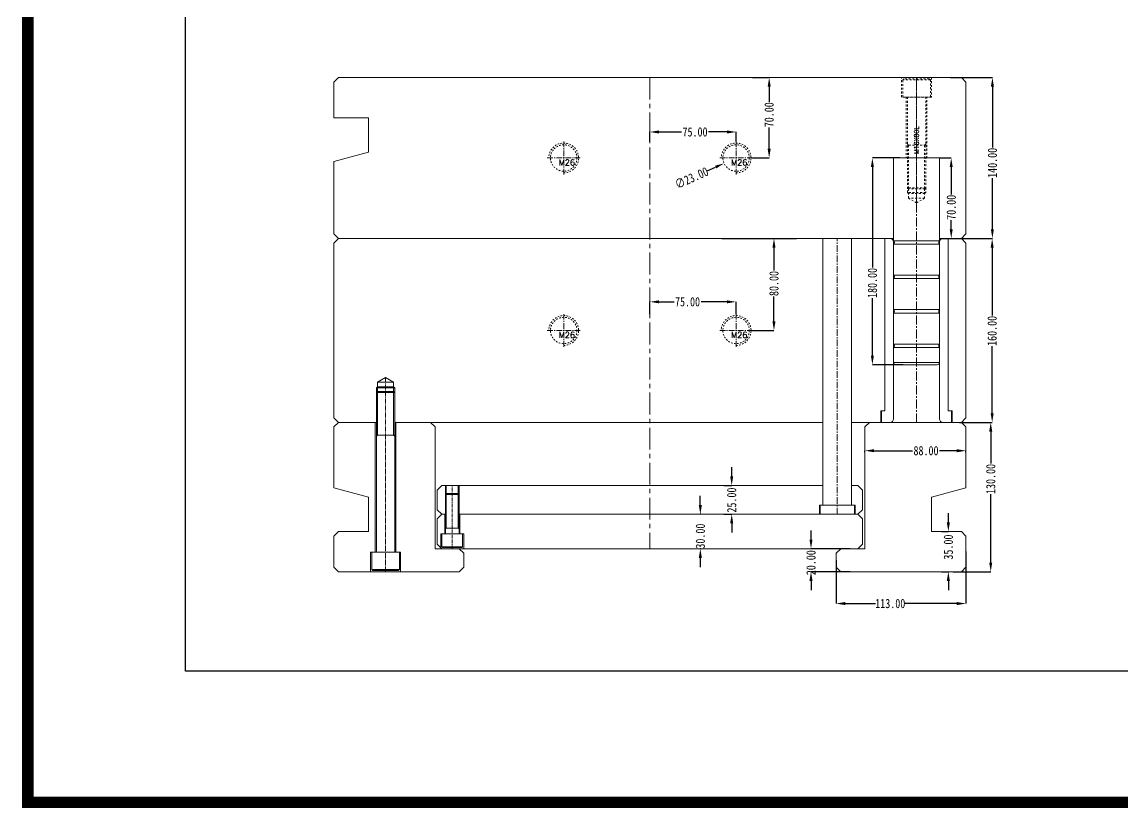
# Model space of a CAD drawing. Header units: millimetres. Extents: x 1188 to 10032, y -1727 to 798.
# Drawn here: x 1188 to 2146, y -1727 to -1043 of the extents above; entities that cross this region are included whole.
import ezdxf
from ezdxf.enums import TextEntityAlignment as Align

# ---------------------------------------------------------------- set-up
doc = ezdxf.new("R2010")
doc.units = ezdxf.units.MM
doc.header["$LTSCALE"] = 16.335
doc.header["$PDMODE"] = 3
doc.header["$PDSIZE"] = 0.3125
doc.linetypes.add('CENTER', pattern=[0.6, 0.375, -0.075, 0.075, -0.075])
doc.linetypes.add('HIDDEN', pattern=[0.2, 0.1, -0.1])
doc.layers.get('0').update_dxf_attribs({"linetype": 'CONTINUOUS'})
doc.layers.get('Defpoints').update_dxf_attribs({"linetype": 'CONTINUOUS'})
doc.layers.add('moldbase', color=7, linetype='CONTINUOUS', lineweight=20)
doc.layers.add('screw', color=33, linetype='CONTINUOUS', lineweight=13)
doc.styles.get("Standard").update_dxf_attribs({"font": 'txt', "width": 0.8})
doc.styles.add('TXT', font='txt.shx', dxfattribs={"bigfont": 'gbcbig.shx'})
doc.dimstyles.new('11', dxfattribs={"dimtxt": 8, "dimasz": 8, "dimexe": 0, "dimexo": 0, "dimgap": 0, "dimtad": 0, "dimzin": 0, "dimdsep": 46, "dimtxsty": 'Standard', "dimcen": 0, "dimclrd": 4, "dimclre": 4, "dimclrt": 6, "dimazin": 0, "dimtfac": 1, "dimtofl": 0, "dimtmove": 0, "dimatfit": 3, "dimfxl": 0, "dimtolj": 1, "dimtzin": 0, "dimarcsym": 0})

# ---------------------------------------------------------------- blocks, each defined once
blk = doc.blocks.new('*D90')
at = {"color": 4, "lineweight": -2, "transparency": 16777216}
for p, q in [((1996.29, -1091.14), (2032.72, -1091.14)), ((2032.72, -1099.14), (2032.72, -1152.07)), ((2032.72, -1223.14), (2032.72, -1178.73)), ((1996.29, -1231.14), (2032.72, -1231.14))]:
    blk.add_line(p, q, dxfattribs=at)
at = {"color": 4, "transparency": 16777216}
for points in [[(2031.39, -1099.14), (2034.05, -1099.14), (2032.72, -1091.14)], [(2031.39, -1223.14), (2034.05, -1223.14), (2032.72, -1231.14)]]:
    blk.add_solid(points, dxfattribs=at)
at = {"layer": 'Defpoints', "color": 0, "transparency": 16777216}
for p in [(1996.29, -1091.14), (1996.29, -1231.14), (2032.72, -1231.14)]:
    blk.add_point(p, dxfattribs=at)
at = {"color": 6, "transparency": 16777216, "insert": (2032.72, -1165.4), "char_height": 8, "attachment_point": 5, "rotation": 90}
blk.add_mtext('\\A1;140.00', dxfattribs=at)
blk = doc.blocks.new('*D91')
at = {"color": 4, "lineweight": -2, "transparency": 16777216}
for p, q in [((2004.13, -1231.34), (2032.5, -1231.34)), ((2032.5, -1239.34), (2032.5, -1298.38)), ((2032.5, -1383.34), (2032.5, -1325.04)), ((2004.13, -1391.34), (2032.5, -1391.34))]:
    blk.add_line(p, q, dxfattribs=at)
at = {"color": 4, "transparency": 16777216}
for points in [[(2031.17, -1239.34), (2033.84, -1239.34), (2032.5, -1231.34)], [(2031.17, -1383.34), (2033.84, -1383.34), (2032.5, -1391.34)]]:
    blk.add_solid(points, dxfattribs=at)
at = {"layer": 'Defpoints', "color": 0, "transparency": 16777216}
for p in [(2004.13, -1231.34), (2004.13, -1391.34), (2032.5, -1391.34)]:
    blk.add_point(p, dxfattribs=at)
at = {"color": 6, "transparency": 16777216, "insert": (2032.5, -1311.71), "char_height": 8, "attachment_point": 5, "rotation": 90}
blk.add_mtext('\\A1;160.00', dxfattribs=at)
blk = doc.blocks.new('*D92')
at = {"color": 4, "lineweight": -2, "transparency": 16777216}
for p, q in [((1986.71, -1161.14), (1996.9, -1161.14)), ((1996.9, -1169.14), (1996.9, -1192.9)), ((1996.9, -1223.14), (1996.9, -1215.3)), ((1986.71, -1231.14), (1996.9, -1231.14))]:
    blk.add_line(p, q, dxfattribs=at)
at = {"color": 4, "transparency": 16777216}
for points in [[(1995.57, -1169.14), (1998.23, -1169.14), (1996.9, -1161.14)], [(1995.57, -1223.14), (1998.23, -1223.14), (1996.9, -1231.14)]]:
    blk.add_solid(points, dxfattribs=at)
at = {"layer": 'Defpoints', "color": 0, "transparency": 16777216}
for p in [(1986.71, -1161.14), (1986.71, -1231.14), (1996.9, -1231.14)]:
    blk.add_point(p, dxfattribs=at)
at = {"color": 6, "transparency": 16777216, "insert": (1996.9, -1204.1), "char_height": 8, "attachment_point": 5, "rotation": 90}
blk.add_mtext('\\A1;70.00', dxfattribs=at)
blk = doc.blocks.new('*D93')
at = {"color": 4, "lineweight": -2, "transparency": 16777216}
for p, q in [((1952.19, -1161.14), (1928.29, -1161.14)), ((1928.29, -1169.14), (1928.29, -1256.63)), ((1928.29, -1333.14), (1928.29, -1283.29)), ((1955.02, -1341.14), (1928.29, -1341.14))]:
    blk.add_line(p, q, dxfattribs=at)
at = {"color": 4, "transparency": 16777216}
for points in [[(1926.96, -1169.14), (1929.63, -1169.14), (1928.29, -1161.14)], [(1926.96, -1333.14), (1929.63, -1333.14), (1928.29, -1341.14)]]:
    blk.add_solid(points, dxfattribs=at)
at = {"layer": 'Defpoints', "color": 0, "transparency": 16777216}
for p in [(1952.19, -1161.14), (1928.29, -1341.14), (1955.02, -1341.14)]:
    blk.add_point(p, dxfattribs=at)
at = {"color": 6, "transparency": 16777216, "insert": (1928.29, -1269.96), "char_height": 8, "attachment_point": 5, "rotation": 90}
blk.add_mtext('\\A1;180.00', dxfattribs=at)
blk = doc.blocks.new('screw_m26_g')
at = {"layer": 'screw', "color": 1, "linetype": 'CENTER', "ltscale": 0.808571}
for p, q in [((0, -14.3), (0, 14.3)), ((-14.3, 0), (14.3, 0))]:
    blk.add_line(p, q, dxfattribs=at)
at = {"layer": 'screw', "color": 33, "linetype": 'HIDDEN', "ltscale": 0.808571}
blk.add_circle((0, 0), 11.5, dxfattribs=at)
at = {"layer": 'screw', "color": 92, "linetype": 'HIDDEN', "ltscale": 0.808571}
blk.add_arc((0, 0), 13, 270, 180, dxfattribs=at)
at = {"layer": 'screw', "color": 6, "style": 'TXT'}
blk.add_text('M26', height=5.2, dxfattribs=at).set_placement((-4.42, -6.5))
blk = doc.blocks.new('*D95')
at = {"color": 4, "lineweight": -2, "transparency": 16777216}
for p, q in [((1824.01, -1091.14), (1838.48, -1091.14)), ((1838.48, -1099.14), (1838.48, -1112.31)), ((1838.48, -1153.14), (1838.48, -1134.71)), ((1824.01, -1161.14), (1838.48, -1161.14))]:
    blk.add_line(p, q, dxfattribs=at)
at = {"color": 4, "transparency": 16777216}
for points in [[(1837.14, -1099.14), (1839.81, -1099.14), (1838.48, -1091.14)], [(1837.14, -1153.14), (1839.81, -1153.14), (1838.48, -1161.14)]]:
    blk.add_solid(points, dxfattribs=at)
at = {"layer": 'Defpoints', "color": 0, "transparency": 16777216}
for p in [(1824.01, -1091.14), (1838.48, -1091.14), (1824.01, -1161.14)]:
    blk.add_point(p, dxfattribs=at)
at = {"color": 6, "transparency": 16777216, "insert": (1838.48, -1123.51), "char_height": 8, "attachment_point": 5, "rotation": 90}
blk.add_mtext('\\A1;70.00', dxfattribs=at)
blk = doc.blocks.new('*D96')
at = {"color": 4, "lineweight": -2, "transparency": 16777216}
for p, q in [((1734.71, -1146.84), (1734.71, -1138.51)), ((1742.71, -1138.51), (1762.22, -1138.51)), ((1801.71, -1138.51), (1785.68, -1138.51)), ((1809.71, -1146.84), (1809.71, -1138.51))]:
    blk.add_line(p, q, dxfattribs=at)
at = {"color": 4, "transparency": 16777216}
for points in [[(1742.71, -1137.17), (1742.71, -1139.84), (1734.71, -1138.51)], [(1801.71, -1137.17), (1801.71, -1139.84), (1809.71, -1138.51)]]:
    blk.add_solid(points, dxfattribs=at)
at = {"layer": 'Defpoints', "color": 0, "transparency": 16777216}
for p in [(1734.71, -1138.51), (1734.71, -1146.84), (1809.71, -1146.84)]:
    blk.add_point(p, dxfattribs=at)
at = {"color": 6, "transparency": 16777216, "insert": (1773.95, -1138.51), "char_height": 8, "attachment_point": 5}
blk.add_mtext('\\A1;75.00', dxfattribs=at)
blk = doc.blocks.new('*D97')
at = {"color": 4, "lineweight": -2, "transparency": 16777216}
for p, q in [((1734.71, -1297.04), (1734.71, -1286.39)), ((1742.71, -1286.39), (1755.71, -1286.39)), ((1801.71, -1286.39), (1779.18, -1286.39)), ((1809.71, -1297.04), (1809.71, -1286.39))]:
    blk.add_line(p, q, dxfattribs=at)
at = {"color": 4, "transparency": 16777216}
for points in [[(1742.71, -1285.06), (1742.71, -1287.73), (1734.71, -1286.39)], [(1801.71, -1285.06), (1801.71, -1287.73), (1809.71, -1286.39)]]:
    blk.add_solid(points, dxfattribs=at)
at = {"layer": 'Defpoints', "color": 0, "transparency": 16777216}
for p in [(1734.71, -1286.39), (1734.71, -1297.04), (1809.71, -1297.04)]:
    blk.add_point(p, dxfattribs=at)
at = {"color": 6, "transparency": 16777216, "insert": (1767.44, -1286.39), "char_height": 8, "attachment_point": 5}
blk.add_mtext('\\A1;75.00', dxfattribs=at)
blk = doc.blocks.new('*D98')
at = {"color": 4, "lineweight": -2, "transparency": 16777216}
for p, q in [((1824.01, -1231.34), (1842.64, -1231.34)), ((1842.64, -1239.34), (1842.64, -1259.25)), ((1842.64, -1303.34), (1842.64, -1281.65)), ((1824.01, -1311.34), (1842.64, -1311.34))]:
    blk.add_line(p, q, dxfattribs=at)
at = {"color": 4, "transparency": 16777216}
for points in [[(1841.31, -1239.34), (1843.98, -1239.34), (1842.64, -1231.34)], [(1841.31, -1303.34), (1843.98, -1303.34), (1842.64, -1311.34)]]:
    blk.add_solid(points, dxfattribs=at)
at = {"layer": 'Defpoints', "color": 0, "transparency": 16777216}
for p in [(1824.01, -1231.34), (1842.64, -1231.34), (1824.01, -1311.34)]:
    blk.add_point(p, dxfattribs=at)
at = {"color": 6, "transparency": 16777216, "insert": (1842.64, -1270.45), "char_height": 8, "attachment_point": 5, "rotation": 90}
blk.add_mtext('\\A1;80.00', dxfattribs=at)
blk = doc.blocks.new('*D99')
at = {"color": 4, "lineweight": -2, "transparency": 16777216}
for p, q in [((2004.13, -1391.34), (2031.27, -1391.34)), ((2031.27, -1399.34), (2031.27, -1427.26)), ((2031.27, -1513.34), (2031.27, -1453.93)), ((1998.54, -1521.34), (2031.27, -1521.34))]:
    blk.add_line(p, q, dxfattribs=at)
at = {"color": 4, "transparency": 16777216}
for points in [[(2029.93, -1399.34), (2032.6, -1399.34), (2031.27, -1391.34)], [(2029.93, -1513.34), (2032.6, -1513.34), (2031.27, -1521.34)]]:
    blk.add_solid(points, dxfattribs=at)
at = {"layer": 'Defpoints', "color": 0, "transparency": 16777216}
for p in [(2004.13, -1391.34), (1998.54, -1521.34), (2031.27, -1521.34)]:
    blk.add_point(p, dxfattribs=at)
at = {"color": 6, "transparency": 16777216, "insert": (2031.27, -1440.6), "char_height": 8, "attachment_point": 5, "rotation": 90}
blk.add_mtext('\\A1;130.00', dxfattribs=at)
blk = doc.blocks.new('*D100')
at = {"color": 4, "lineweight": -2, "transparency": 16777216}
for p, q in [((2009.71, -1503.84), (2009.71, -1549.07)), ((1896.71, -1511.34), (1896.71, -1549.07)), ((1904.71, -1549.07), (1931.05, -1549.07)), ((2001.71, -1549.07), (1956.65, -1549.07))]:
    blk.add_line(p, q, dxfattribs=at)
at = {"color": 4, "transparency": 16777216}
for points in [[(1904.71, -1547.74), (1904.71, -1550.4), (1896.71, -1549.07)], [(2001.71, -1547.74), (2001.71, -1550.4), (2009.71, -1549.07)]]:
    blk.add_solid(points, dxfattribs=at)
at = {"layer": 'Defpoints', "color": 0, "transparency": 16777216}
for p in [(2009.71, -1503.84), (1896.71, -1511.34), (1896.71, -1549.07)]:
    blk.add_point(p, dxfattribs=at)
at = {"color": 6, "transparency": 16777216, "insert": (1943.85, -1549.07), "char_height": 8, "attachment_point": 5}
blk.add_mtext('\\A1;113.00', dxfattribs=at)
blk = doc.blocks.new('*D101')
at = {"color": 4, "lineweight": -2, "transparency": 16777216}
for p, q in [((1994.37, -1478.34), (1994.37, -1470.34)), ((1988.54, -1486.34), (1994.37, -1486.34)), ((1988.54, -1521.34), (1994.37, -1521.34)), ((1994.37, -1529.34), (1994.37, -1537.34))]:
    blk.add_line(p, q, dxfattribs=at)
at = {"color": 4, "transparency": 16777216}
for points in [[(1993.03, -1478.34), (1995.7, -1478.34), (1994.37, -1486.34)], [(1993.03, -1529.34), (1995.7, -1529.34), (1994.37, -1521.34)]]:
    blk.add_solid(points, dxfattribs=at)
at = {"layer": 'Defpoints', "color": 0, "transparency": 16777216}
for p in [(1988.54, -1486.34), (1988.54, -1521.34), (1994.37, -1521.34)]:
    blk.add_point(p, dxfattribs=at)
at = {"color": 6, "transparency": 16777216, "insert": (1994.37, -1499.89), "char_height": 8, "attachment_point": 5, "rotation": 90}
blk.add_mtext('\\A1;35.00', dxfattribs=at)
blk = doc.blocks.new('*D102')
at = {"color": 4, "lineweight": -2, "transparency": 16777216}
for p, q in [((1874.88, -1493.34), (1874.88, -1485.34)), ((1908.88, -1501.34), (1874.88, -1501.34)), ((1908.88, -1521.34), (1874.88, -1521.34)), ((1874.88, -1529.34), (1874.88, -1537.34))]:
    blk.add_line(p, q, dxfattribs=at)
at = {"color": 4, "transparency": 16777216}
for points in [[(1873.54, -1493.34), (1876.21, -1493.34), (1874.88, -1501.34)], [(1873.54, -1529.34), (1876.21, -1529.34), (1874.88, -1521.34)]]:
    blk.add_solid(points, dxfattribs=at)
at = {"layer": 'Defpoints', "color": 0, "transparency": 16777216}
for p in [(1908.88, -1501.34), (1874.88, -1521.34), (1908.88, -1521.34)]:
    blk.add_point(p, dxfattribs=at)
at = {"color": 6, "transparency": 16777216, "insert": (1874.88, -1513.48), "char_height": 8, "attachment_point": 5, "rotation": 90}
blk.add_mtext('\\A1;20.00', dxfattribs=at)
blk = doc.blocks.new('*D103')
at = {"color": 4, "lineweight": -2, "transparency": 16777216}
for p, q in [((1921.71, -1417.3), (1921.71, -1416.01)), ((1929.71, -1416.01), (1963.21, -1416.01)), ((2001.71, -1416.01), (1986.67, -1416.01)), ((2009.71, -1417.3), (2009.71, -1416.01))]:
    blk.add_line(p, q, dxfattribs=at)
at = {"color": 4, "transparency": 16777216}
for points in [[(1929.71, -1414.67), (1929.71, -1417.34), (1921.71, -1416.01)], [(2001.71, -1414.67), (2001.71, -1417.34), (2009.71, -1416.01)]]:
    blk.add_solid(points, dxfattribs=at)
at = {"layer": 'Defpoints', "color": 0, "transparency": 16777216}
for p in [(1921.71, -1416.01), (1921.71, -1417.3), (2009.71, -1417.3)]:
    blk.add_point(p, dxfattribs=at)
at = {"color": 6, "transparency": 16777216, "insert": (1974.94, -1416.01), "char_height": 8, "attachment_point": 5}
blk.add_mtext('\\A1;88.00', dxfattribs=at)
blk = doc.blocks.new('*D104')
at = {"color": 4, "lineweight": -2, "transparency": 16777216}
for p, q in [((1805.86, -1438.34), (1805.86, -1430.34)), ((1799.04, -1446.34), (1805.86, -1446.34)), ((1799.04, -1471.34), (1805.86, -1471.34)), ((1805.86, -1479.34), (1805.86, -1487.34))]:
    blk.add_line(p, q, dxfattribs=at)
at = {"color": 4, "transparency": 16777216}
for points in [[(1804.53, -1438.34), (1807.19, -1438.34), (1805.86, -1446.34)], [(1804.53, -1479.34), (1807.19, -1479.34), (1805.86, -1471.34)]]:
    blk.add_solid(points, dxfattribs=at)
at = {"layer": 'Defpoints', "color": 0, "transparency": 16777216}
for p in [(1799.04, -1446.34), (1799.04, -1471.34), (1805.86, -1471.34)]:
    blk.add_point(p, dxfattribs=at)
at = {"color": 6, "transparency": 16777216, "insert": (1805.86, -1458.98), "char_height": 8, "attachment_point": 5, "rotation": 90}
blk.add_mtext('\\A1;25.00', dxfattribs=at)
blk = doc.blocks.new('*D105')
at = {"color": 4, "lineweight": -2, "transparency": 16777216}
for p, q in [((1778.56, -1463.34), (1778.56, -1455.34)), ((1779.02, -1471.34), (1778.56, -1471.34)), ((1779.02, -1501.34), (1778.56, -1501.34)), ((1778.56, -1509.34), (1778.56, -1517.34))]:
    blk.add_line(p, q, dxfattribs=at)
at = {"color": 4, "transparency": 16777216}
for points in [[(1777.23, -1463.34), (1779.9, -1463.34), (1778.56, -1471.34)], [(1777.23, -1509.34), (1779.9, -1509.34), (1778.56, -1501.34)]]:
    blk.add_solid(points, dxfattribs=at)
at = {"layer": 'Defpoints', "color": 0, "transparency": 16777216}
for p in [(1779.02, -1471.34), (1778.56, -1501.34), (1779.02, -1501.34)]:
    blk.add_point(p, dxfattribs=at)
at = {"color": 6, "transparency": 16777216, "insert": (1778.56, -1490.35), "char_height": 8, "attachment_point": 5, "rotation": 90}
blk.add_mtext('\\A1;30.00', dxfattribs=at)
blk = doc.blocks.new('*D214')
at = {"color": 4, "lineweight": -2, "transparency": 16777216}
blk.add_line((1784.61, -1172.38), (1791.91, -1169.11), dxfattribs=at)
at = {"color": 4, "transparency": 16777216}
blk.add_solid([(1791.37, -1167.89), (1792.46, -1170.32), (1799.21, -1165.84)], dxfattribs=at)
at = {"layer": 'Defpoints', "color": 0, "transparency": 16777216}
for p in [(1820.21, -1156.44), (1799.21, -1165.84)]:
    blk.add_point(p, dxfattribs=at)
at = {"color": 6, "transparency": 16777216, "insert": (1770.98, -1178.48), "char_height": 8, "attachment_point": 5, "rotation": 24.11073}
blk.add_mtext('\\A1;∅23.00', dxfattribs=at)

msp = doc.modelspace()

# ---------------------------------------------------------------- linework, layer by layer
msp.add_line((1797.26, -1231.341), (1862.26, -1231.341))
at = {"color": 3, "const_width": 10}
msp.add_lwpolyline([(1193.347, 793.145), (10026.909, 793.145), (10026.909, -1722.049), (1193.347, -1722.049)], close=True, dxfattribs=at)
msp.add_lwpolyline([(1330.484, -383.752), (2852.418, -383.752), (2852.418, -1607.796), (1330.484, -1607.796)], close=True)
at = {"layer": 'moldbase'}
for p, q in [((1463.71, -1091.141), (1459.71, -1095.141)), ((2005.71, -1091.141), (1463.71, -1091.141)), ((2005.71, -1091.141), (2009.71, -1095.141)), ((1459.71, -1095.141), (1459.71, -1126.141)), ((2009.71, -1095.141), (2009.71, -1227.141)), ((1459.71, -1126.141), (1489.71, -1126.141)), ((1489.71, -1126.141), (1489.71, -1156.141)), ((1489.71, -1156.141), (1459.71, -1164.18)), ((1459.71, -1164.18), (1459.71, -1227.141)), ((1946.71, -1384.341), (1946.71, -1161.141)), ((1986.71, -1161.141), (1946.71, -1161.141)), ((1986.71, -1161.141), (1986.71, -1384.341)), ((1459.71, -1227.141), (1463.71, -1231.141)), ((1463.71, -1231.341), (1459.71, -1235.341)), ((1459.71, -1235.341), (1459.71, -1387.341)), ((1946.71, -1231.141), (1463.71, -1231.141)), ((1885.21, -1231.341), (1463.71, -1231.341)), ((1885.21, -1463.341), (1885.21, -1231.141)), ((1910.21, -1463.341), (1910.21, -1231.141)), ((1946.71, -1231.341), (1910.21, -1231.341)), ((1939.21, -1231.341), (1939.21, -1381.341)), ((1986.71, -1233.141), (1946.71, -1233.141)), ((1946.71, -1388.341), (1946.71, -1234.341)), ((2005.71, -1231.141), (1986.71, -1231.141)), ((2005.71, -1231.341), (1986.71, -1231.341)), ((1986.71, -1388.341), (1986.71, -1234.341)), ((1994.21, -1231.341), (1994.21, -1381.341)), ((2009.71, -1227.141), (2005.71, -1231.141)), ((2005.71, -1231.341), (2009.71, -1235.341)), ((2009.71, -1235.341), (2009.71, -1387.341)), ((1986.71, -1236.141), (1946.71, -1236.141)), ((1986.71, -1263.141), (1946.71, -1263.141)), ((1986.71, -1266.141), (1946.71, -1266.141)), ((1986.71, -1293.141), (1946.71, -1293.141)), ((1986.71, -1296.141), (1946.71, -1296.141)), ((1986.71, -1323.141), (1946.71, -1323.141)), ((1986.71, -1326.141), (1946.71, -1326.141)), ((1986.71, -1339.141), (1946.71, -1339.141)), ((1984.71, -1341.141), (1948.71, -1341.141)), ((1497.71, -1356.341), (1504.71, -1352.3)), ((1497.71, -1364.341), (1497.71, -1356.341)), ((1497.71, -1356.341), (1511.71, -1356.341)), ((1504.71, -1352.3), (1511.71, -1356.341)), ((1511.71, -1356.341), (1511.71, -1364.341)), ((1496.71, -1365.341), (1497.71, -1364.341)), ((1496.71, -1504.341), (1496.71, -1365.341)), ((1497.71, -1364.341), (1511.71, -1364.341)), ((1511.71, -1364.341), (1512.71, -1365.341)), ((1512.71, -1504.341), (1512.71, -1365.341)), ((1459.71, -1387.341), (1463.71, -1391.341)), ((1939.21, -1381.341), (1935.71, -1381.341)), ((1935.71, -1381.341), (1935.71, -1391.341)), ((1936.21, -1381.341), (1936.21, -1391.341)), ((1994.21, -1381.341), (1997.71, -1381.341)), ((1997.21, -1381.341), (1997.21, -1391.341)), ((1997.71, -1381.341), (1997.71, -1391.341)), ((2009.71, -1387.341), (2005.71, -1391.341)), ((1463.71, -1391.341), (1459.71, -1395.341)), ((1459.71, -1395.341), (1459.71, -1448.303)), ((1496.71, -1391.341), (1463.71, -1391.341)), ((1495.71, -1391.341), (1495.71, -1504.341)), ((1885.21, -1391.341), (1512.71, -1391.341)), ((1513.71, -1504.341), (1513.71, -1391.341)), ((1543.71, -1391.341), (1547.71, -1395.341)), ((1547.71, -1395.341), (1547.71, -1501.341)), ((2005.71, -1391.341), (1910.21, -1391.341)), ((1925.71, -1391.341), (1921.71, -1395.341)), ((1921.71, -1395.341), (1921.71, -1501.341)), ((2005.71, -1391.341), (2009.71, -1395.341)), ((2009.71, -1395.341), (2009.71, -1448.303)), ((1496.71, -1402.341), (1512.71, -1402.341)), ((1553.71, -1446.341), (1549.71, -1450.341)), ((1885.21, -1446.341), (1553.71, -1446.341)), ((1557.46, -1453.341), (1557.46, -1446.341)), ((1567.96, -1453.341), (1567.96, -1446.341)), ((1915.71, -1446.341), (1910.21, -1446.341)), ((1915.71, -1446.341), (1919.71, -1450.341)), ((1459.71, -1448.303), (1489.71, -1456.341)), ((1549.71, -1450.341), (1549.71, -1467.341)), ((1556.71, -1454.091), (1557.46, -1453.341)), ((1556.71, -1488.341), (1556.71, -1454.091)), ((1557.46, -1453.341), (1567.96, -1453.341)), ((1567.96, -1453.341), (1568.71, -1454.091)), ((1568.71, -1488.341), (1568.71, -1454.091)), ((1919.71, -1450.341), (1919.71, -1467.341)), ((2009.71, -1448.303), (1979.71, -1456.341)), ((1489.71, -1456.341), (1489.71, -1486.341)), ((1882.21, -1471.341), (1882.21, -1463.341)), ((1882.21, -1463.341), (1913.21, -1463.341)), ((1882.71, -1471.341), (1882.71, -1463.341)), ((1912.71, -1463.341), (1912.71, -1471.341)), ((1913.21, -1463.341), (1913.21, -1471.341)), ((1979.71, -1456.341), (1979.71, -1486.341)), ((1549.71, -1467.341), (1553.71, -1471.341)), ((1553.71, -1471.341), (1549.71, -1475.341)), ((1556.71, -1471.341), (1553.71, -1471.341)), ((1556.21, -1471.341), (1556.21, -1488.341)), ((1915.71, -1471.341), (1568.71, -1471.341)), ((1569.21, -1488.341), (1569.21, -1471.341)), ((1919.71, -1467.341), (1915.71, -1471.341)), ((1915.71, -1471.341), (1919.71, -1475.341)), ((1549.71, -1475.341), (1549.71, -1497.341)), ((1556.71, -1483.341), (1568.71, -1483.341)), ((1919.71, -1475.341), (1919.71, -1497.341)), ((1463.71, -1486.341), (1459.71, -1490.341)), ((1459.71, -1490.341), (1459.71, -1517.341)), ((1489.71, -1486.341), (1463.71, -1486.341)), ((1552.71, -1501.341), (1552.71, -1488.341)), ((1552.71, -1488.341), (1572.71, -1488.341)), ((1553.71, -1499.591), (1553.71, -1488.341)), ((1553.71, -1488.341), (1571.71, -1488.341)), ((1571.71, -1488.341), (1571.71, -1499.591)), ((1572.71, -1488.341), (1572.71, -1501.341)), ((2005.71, -1486.341), (1979.71, -1486.341)), ((2005.71, -1486.341), (2009.71, -1490.341)), ((2009.71, -1490.341), (2009.71, -1517.341)), ((1921.71, -1501.341), (1547.71, -1501.341)), ((1549.71, -1497.341), (1553.71, -1501.341)), ((1554.46, -1500.341), (1553.71, -1499.591)), ((1553.71, -1499.591), (1571.71, -1499.591)), ((1554.46, -1500.341), (1570.96, -1500.341)), ((1568.71, -1501.341), (1572.71, -1505.341)), ((1571.71, -1499.591), (1570.96, -1500.341)), ((1900.71, -1501.341), (1896.71, -1505.341)), ((1919.71, -1497.341), (1915.71, -1501.341)), ((1491.71, -1521.341), (1491.71, -1504.341)), ((1491.71, -1504.341), (1517.71, -1504.341)), ((1492.71, -1519.341), (1492.71, -1504.341)), ((1492.71, -1504.341), (1516.71, -1504.341)), ((1516.71, -1504.341), (1516.71, -1519.341)), ((1517.71, -1504.341), (1517.71, -1521.341)), ((1572.71, -1505.341), (1572.71, -1517.341)), ((1896.71, -1505.341), (1896.71, -1517.341)), ((1459.71, -1517.341), (1463.71, -1521.341)), ((1568.71, -1521.341), (1463.71, -1521.341)), ((1493.71, -1520.341), (1492.71, -1519.341)), ((1492.71, -1519.341), (1516.71, -1519.341)), ((1493.71, -1520.341), (1515.71, -1520.341)), ((1516.71, -1519.341), (1515.71, -1520.341)), ((1572.71, -1517.341), (1568.71, -1521.341)), ((1896.71, -1517.341), (1900.71, -1521.341)), ((2005.71, -1521.341), (1900.71, -1521.341)), ((2009.71, -1517.341), (2005.71, -1521.341))]:
    msp.add_line(p, q, dxfattribs=at)
at = {"layer": 'moldbase', "color": 1, "linetype": 'CENTER', "ltscale": 3.109887}
msp.add_line((1734.71, -1091.141), (1734.71, -1501.341), dxfattribs=at)
at = {"layer": 'moldbase', "color": 1, "linetype": 'CENTER', "ltscale": 1.243955}
msp.add_line((1966.71, -1091.141), (1966.71, -1391.341), dxfattribs=at)
at = {"layer": 'moldbase', "color": 1, "linetype": 'CENTER', "ltscale": 0.932966}
msp.add_line((1897.71, -1471.341), (1897.71, -1231.141), dxfattribs=at)
at = {"layer": 'moldbase', "color": 1, "linetype": 'CENTER', "ltscale": 0.621977}
msp.add_line((1504.71, -1521.341), (1504.71, -1352.3), dxfattribs=at)
at = {"layer": 'moldbase', "color": 92}
for p, q in [((1496.71, -1361.341), (1497.71, -1360.341)), ((1496.71, -1365.341), (1496.71, -1361.341)), ((1496.71, -1361.341), (1512.71, -1361.341)), ((1496.71, -1365.341), (1512.71, -1365.341)), ((1497.71, -1360.341), (1511.71, -1360.341)), ((1497.71, -1402.341), (1497.71, -1364.341)), ((1511.71, -1360.341), (1512.71, -1361.341)), ((1511.71, -1402.341), (1511.71, -1364.341)), ((1512.71, -1361.341), (1512.71, -1365.341)), ((1496.71, -1403.341), (1497.71, -1402.341)), ((1511.71, -1402.341), (1512.71, -1403.341)), ((1556.71, -1454.091), (1556.71, -1446.341)), ((1568.71, -1454.091), (1568.71, -1446.341)), ((1556.71, -1454.091), (1568.71, -1454.091)), ((1557.46, -1483.341), (1557.46, -1453.341)), ((1567.96, -1483.341), (1567.96, -1453.341)), ((1556.71, -1484.091), (1557.46, -1483.341)), ((1567.96, -1483.341), (1568.71, -1484.091))]:
    msp.add_line(p, q, dxfattribs=at)
at = {"layer": 'moldbase', "color": 1, "linetype": 'CENTER', "ltscale": 0.466483}
msp.add_line((1562.71, -1501.341), (1562.71, -1446.341), dxfattribs=at)
at = {"layer": 'moldbase'}
for centre, radius, start, end in [((1943.71, -1234.341), 3, 0, 90), ((1945.387, -1234.641), 2, 311.409608, 48.590469), ((1988.033, -1234.641), 2, 131.4098, 228.590317), ((1989.71, -1234.341), 3, 90, 180), ((1945.387, -1264.641), 2, 311.409608, 48.590469), ((1988.033, -1264.641), 2, 131.4098, 228.590317), ((1945.387, -1294.641), 2, 311.409608, 48.590469), ((1988.033, -1294.641), 2, 131.4098, 228.590317), ((1945.387, -1324.641), 2, 311.409608, 48.590469), ((1988.033, -1324.641), 2, 131.4098, 228.590317), ((1948.71, -1339.141), 2, 180, 270), ((1984.71, -1339.141), 2, 270, 0), ((1943.71, -1388.341), 3, 270, 0), ((1989.71, -1388.341), 3, 180, 270)]:
    msp.add_arc(centre, radius, start, end, dxfattribs=at)
at = {"layer": 'screw', "color": 8, "linetype": 'HIDDEN', "ltscale": 0.995164}
for p, q in [((1953.71, -1108.141), (1953.71, -1091.141)), ((1979.71, -1091.141), (1979.71, -1108.141)), ((1954.71, -1093.141), (1955.71, -1092.141)), ((1954.71, -1108.141), (1954.71, -1093.141)), ((1978.71, -1093.141), (1954.71, -1093.141)), ((1977.71, -1092.141), (1955.71, -1092.141)), ((1977.71, -1092.141), (1978.71, -1093.141)), ((1978.71, -1093.141), (1978.71, -1108.141)), ((1979.71, -1108.141), (1953.71, -1108.141)), ((1978.71, -1108.141), (1954.71, -1108.141)), ((1957.71, -1108.141), (1957.71, -1161.141)), ((1958.71, -1108.141), (1958.71, -1187.141)), ((1974.71, -1108.141), (1974.71, -1187.141)), ((1975.71, -1161.141), (1975.71, -1108.141)), ((1974.71, -1150.141), (1958.71, -1150.141)), ((1959.71, -1188.141), (1958.71, -1187.141)), ((1974.71, -1187.141), (1973.71, -1188.141)), ((1973.71, -1188.141), (1959.71, -1188.141)), ((1959.71, -1196.141), (1959.71, -1188.141)), ((1966.71, -1200.183), (1959.71, -1196.141)), ((1973.71, -1196.141), (1959.71, -1196.141)), ((1973.71, -1196.141), (1966.71, -1200.183)), ((1973.71, -1188.141), (1973.71, -1196.141))]:
    msp.add_line(p, q, dxfattribs=at)
at = {"layer": 'screw', "color": 1, "linetype": 'CENTER', "ltscale": 0.621977}
msp.add_line((1966.71, -1091.141), (1966.71, -1200.183), dxfattribs=at)
at = {"layer": 'screw', "color": 92, "linetype": 'HIDDEN', "ltscale": 0.995164}
for p, q in [((1959.71, -1150.141), (1958.71, -1149.141)), ((1974.71, -1149.141), (1973.71, -1150.141)), ((1959.71, -1150.141), (1959.71, -1188.141)), ((1973.71, -1150.141), (1973.71, -1188.141)), ((1958.71, -1191.141), (1958.71, -1187.141)), ((1974.71, -1187.141), (1958.71, -1187.141)), ((1974.71, -1187.141), (1974.71, -1191.141)), ((1959.71, -1192.141), (1958.71, -1191.141)), ((1974.71, -1191.141), (1958.71, -1191.141)), ((1973.71, -1192.141), (1959.71, -1192.141)), ((1974.71, -1191.141), (1973.71, -1192.141))]:
    msp.add_line(p, q, dxfattribs=at)

# ---------------------------------------------------------------- block references
at = {"layer": 'screw'}
for p in [(1659.71, -1161.141), (1809.71, -1161.141), (1659.71, -1311.341), (1809.71, -1311.341)]:
    msp.add_blockref('screw_m26_g', p, dxfattribs=at)

# ---------------------------------------------------------------- texts
at = {"layer": 'screw', "color": 6, "linetype": 'HIDDEN', "ltscale": 0.995164, "style": 'TXT'}
msp.add_text('M16X80L', height=4, rotation=90, dxfattribs=at).set_placement((1966.71, -1145.662), align=Align.MIDDLE)

# ---------------------------------------------------------------- dimensions: what is measured, and where the dimension line sits
for base, p1, p2, picture, middle in [((1838.478, -1091.141), (1824.01, -1161.141), (1824.01, -1091.141), '*D95', (1838.478, -1123.512)), ((2032.719, -1231.141), (1996.293, -1091.141), (1996.293, -1231.141), '*D90', (2032.719, -1165.4)), ((1928.292, -1341.141), (1952.189, -1161.141), (1955.024, -1341.141), '*D93', (1928.292, -1269.959)), ((1996.9, -1231.141), (1986.71, -1161.141), (1986.71, -1231.141), '*D92', (1996.9, -1204.099)), ((1842.645, -1231.341), (1824.01, -1311.341), (1824.01, -1231.341), '*D98', (1842.645, -1270.452)), ((2032.502, -1391.341), (2004.133, -1231.341), (2004.133, -1391.341), '*D91', (2032.502, -1311.71)), ((2031.267, -1521.341), (2004.133, -1391.341), (1998.544, -1521.341), '*D99', (2031.267, -1440.596)), ((1805.861, -1471.341), (1799.037, -1446.341), (1799.037, -1471.341), '*D104', (1805.861, -1458.983)), ((1778.563, -1501.341), (1779.018, -1471.341), (1779.018, -1501.341), '*D105', (1778.563, -1490.348)), ((1994.367, -1521.341), (1988.538, -1486.341), (1988.538, -1521.341), '*D101', (1994.367, -1499.893)), ((1874.875, -1521.341), (1908.877, -1501.341), (1908.877, -1521.341), '*D102', (1874.875, -1513.482))]:
    dim = msp.add_linear_dim(base=base, p1=p1, p2=p2, angle=90, dimstyle='11')
    dim.commit()
    dim.dimension.update_dxf_attribs({"geometry": picture, "text_midpoint": middle, "dimtype": 160})
for base, p1, p2, picture, middle in [((1734.71, -1138.505), (1809.71, -1146.841), (1734.71, -1146.841), '*D96', (1773.949, -1138.505)), ((1734.71, -1286.394), (1809.71, -1297.041), (1734.71, -1297.041), '*D97', (1767.445, -1286.394)), ((1921.71, -1416.007), (2009.71, -1417.301), (1921.71, -1417.301), '*D103', (1974.942, -1416.007)), ((1896.71, -1549.072), (2009.71, -1503.841), (1896.71, -1511.341), '*D100', (1943.85, -1549.072))]:
    dim = msp.add_linear_dim(base=base, p1=p1, p2=p2, dimstyle='11')
    dim.commit()
    dim.dimension.update_dxf_attribs({"geometry": picture, "text_midpoint": middle, "dimtype": 160})
dim = msp.add_diameter_dim_2p(p1=(1820.207, -1156.443), p2=(1799.213, -1165.839), dimstyle='11')
dim.commit()
dim.dimension.update_dxf_attribs({"geometry": '*D214', "text_midpoint": (1770.979, -1178.475)})

doc.saveas('drawing.dxf')
